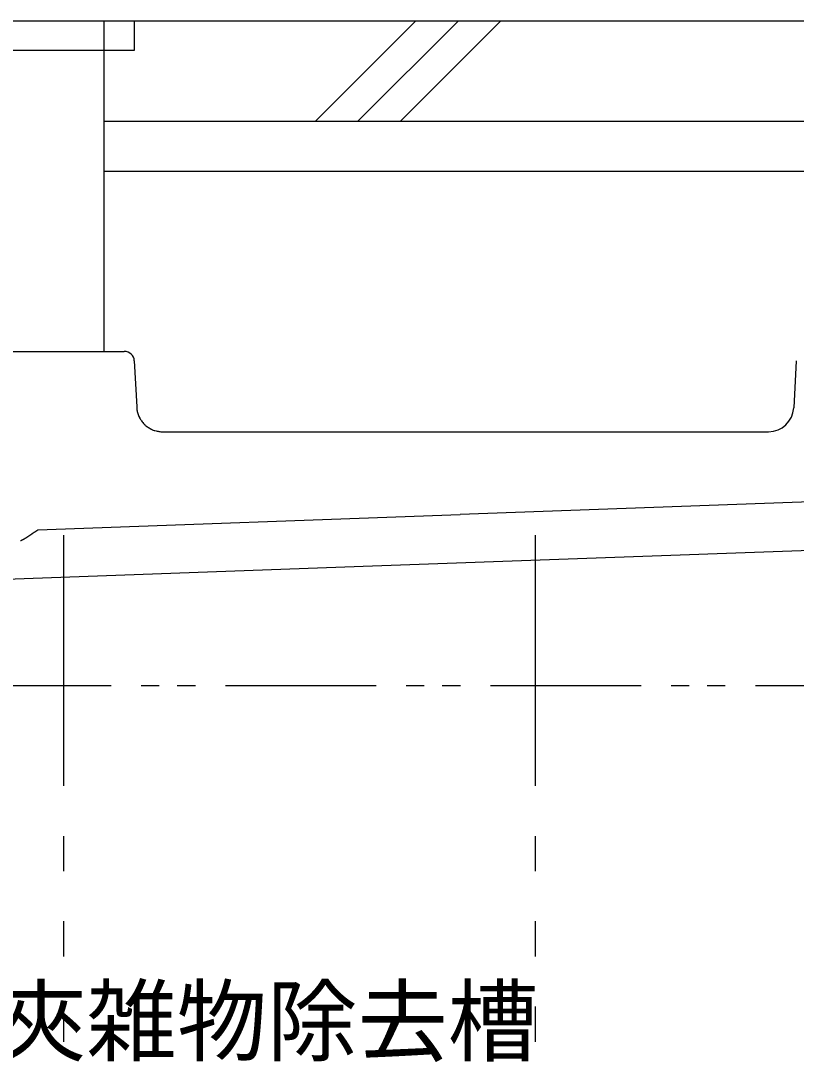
# Model space of a CAD drawing. Units: millimetres, scale not verified. Extents: x -9773 to 7545, y -7063 to 5014.
# Drawn here: x -6173 to -5400, y -3279 to -2242 of the extents above; entities that cross this region are included whole.
import ezdxf
from ezdxf.enums import TextEntityAlignment as Align

# ---------------------------------------------------------------- set-up
doc = ezdxf.new("R2010")
doc.units = ezdxf.units.MM
doc.header["$LTSCALE"] = 30
doc.linetypes.add('DOUBLE_CHAIN1', pattern=[8.8, 5, -1, 0.6, -0.6, 0.6, -1])
for name, color, linetype, lineweight in [('0-1_KIKI', 3, 'Continuous', 25), ('0-2_SEISAKU', 2, 'Continuous', 25), ('0-3_A-PIPE', 2, 'Continuous', 25)]:
    doc.layers.add(name, color=color, linetype=linetype, lineweight=lineweight)
doc.styles.add('MS Gothic', font='')
doc.styles.get('MS Gothic').set_extended_font_data('MS Gothic')

msp = doc.modelspace()

# ---------------------------------------------------------------- linework, layer by layer
at = {"layer": '0-1_KIKI'}
for p, q in [((-6710.03, -2571.09), (-6069.42, -2571.09)), ((-6059.43, -2580.56), (-6057.03, -2626.45)), ((-5400.02, -2580.56), (-5402.47, -2627.4)), ((-5076.2, -2710.02), (-5734.77, -2733.72)), ((-6129.73, -3004.09), (-6129.73, -2754.08)), ((-5659.73, -3004.09), (-5659.73, -2754.08)), ((-5831.36, -2785.23), (-5187.84, -2762.07)), ((-6169.11, -2797.39), (-5831.36, -2785.23)), ((-6228.71, -2799.54), (-6169.11, -2797.39)), ((-6129.73, -3089.09), (-6129.73, -3054.09)), ((-5659.73, -3089.09), (-5659.73, -3054.09)), ((-6129.73, -3174.09), (-6129.73, -3139.09)), ((-5659.73, -3174.09), (-5659.73, -3139.09)), ((-6129.73, -3259.09), (-6129.73, -3224.09)), ((-5659.73, -3259.09), (-5659.73, -3224.09))]:
    msp.add_line(p, q, dxfattribs=at)
at = {"layer": '0-1_KIKI', "linetype": 'DOUBLE_CHAIN1'}
msp.add_line((-6760.61, -2904.08), (-4472.12, -2904.08), dxfattribs=at)
at = {"layer": '0-1_KIKI'}
for points in [[(-6057.03, -2626.45), (-6057.02, -2627.03), (-6056.97, -2628.28), (-6056.88, -2629.25), (-6056.76, -2630.14), (-6056.58, -2631.03), (-6056.26, -2632.07), (-6055.97, -2632.9), (-6055.61, -2633.87), (-6055.2, -2634.91), (-6054.79, -2635.92), (-6054.4, -2636.82), (-6054.21, -2637.25), (-6053.74, -2638.24), (-6053.32, -2638.92), (-6052.76, -2639.68), (-6052.22, -2640.37), (-6051.57, -2641.18), (-6050.86, -2642.04), (-6050.14, -2642.87), (-6049.5, -2643.6), (-6049.21, -2643.91), (-6048.45, -2644.7), (-6047.84, -2645.21), (-6047.07, -2645.76), (-6046.34, -2646.25), (-6045.47, -2646.81), (-6044.52, -2647.4), (-6043.58, -2647.97), (-6042.74, -2648.45), (-6042.37, -2648.66), (-6041.37, -2649.18), (-6040.61, -2649.48), (-6039.75, -2649.75), (-6038.87, -2649.99), (-6037.82, -2650.25), (-6036.73, -2650.5), (-6035.73, -2650.72), (-6035.11, -2650.85), (-6033.94, -2651.04)], [(-6033.94, -2651.04), (-6033.12, -2651.08), (-6033.08, -2651.09), (-6031.83, -2651.1), (-6031.06, -2651.09), (-6031.06, -2651.09), (-5427.44, -2651.09)], [(-6160.96, -2752.5), (-6160.79, -2752.38), (-6160.62, -2752.27), (-6160.47, -2752.16), (-6160.33, -2752.05), (-6160.19, -2751.96), (-6160.07, -2751.88), (-6159.95, -2751.79), (-6159.84, -2751.71), (-6159.72, -2751.63), (-6159.61, -2751.55), (-6159.48, -2751.47), (-6159.35, -2751.38), (-6159.22, -2751.28), (-6159.07, -2751.19), (-6158.93, -2751.09), (-6158.79, -2751), (-6158.66, -2750.9), (-6158.53, -2750.82), (-6158.41, -2750.74), (-6155.67, -2748.87), (-5734.77, -2733.72)], [(-6172.71, -2759.62), (-6172.5, -2759.54), (-6172.3, -2759.46), (-6172.1, -2759.37), (-6171.89, -2759.28), (-6171.68, -2759.18), (-6171.45, -2759.07), (-6171.21, -2758.95), (-6170.95, -2758.82), (-6170.68, -2758.69), (-6170.41, -2758.55), (-6170.14, -2758.41), (-6169.88, -2758.28), (-6169.62, -2758.14), (-6169.39, -2758.02), (-6169.17, -2757.9), (-6168.96, -2757.79), (-6168.77, -2757.68), (-6168.58, -2757.57), (-6168.4, -2757.46), (-6168.21, -2757.35)], [(-6168.21, -2757.35), (-6168.02, -2757.23), (-6167.81, -2757.11), (-6167.59, -2756.97), (-6167.35, -2756.82), (-6167.11, -2756.67), (-6166.87, -2756.52), (-6166.63, -2756.37), (-6166.39, -2756.22), (-6166.16, -2756.07), (-6165.95, -2755.93), (-6165.75, -2755.81), (-6165.57, -2755.69), (-6165.4, -2755.58), (-6165.24, -2755.47), (-6165.08, -2755.36), (-6164.91, -2755.25), (-6164.75, -2755.14), (-6164.57, -2755.02), (-6164.38, -2754.89), (-6164.19, -2754.75), (-6163.98, -2754.62), (-6163.78, -2754.47), (-6163.58, -2754.34), (-6163.38, -2754.2), (-6163.19, -2754.07), (-6163.01, -2753.94), (-6162.84, -2753.83), (-6162.69, -2753.72), (-6162.55, -2753.62), (-6162.41, -2753.52), (-6162.27, -2753.43), (-6162.13, -2753.33), (-6161.99, -2753.23), (-6161.83, -2753.12), (-6161.67, -2753), (-6161.5, -2752.88), (-6161.32, -2752.76), (-6161.14, -2752.63), (-6160.96, -2752.5)]]:
    msp.add_lwpolyline(points, dxfattribs=at)
for centre, radius, start, end in [((-6069.42, -2581.09), 10, 3, 90), ((-5427.44, -2626.09), 25, 270, 357)]:
    msp.add_arc(centre, radius, start, end, dxfattribs=at)
at = {"layer": '0-2_SEISAKU'}
for p, q in [((-7329.47, -2241.59), (-3871.46, -2241.59)), ((-5879.02, -2341.59), (-5779.02, -2241.59)), ((-5836.6, -2341.59), (-5736.6, -2241.59)), ((-5794.17, -2341.59), (-5694.17, -2241.59)), ((-6089.73, -2341.59), (-5369.73, -2341.59)), ((-6089.73, -2391.59), (-5369.73, -2391.59))]:
    msp.add_line(p, q, dxfattribs=at)
at = {"layer": '0-3_A-PIPE'}
for p, q in [((-6089.73, -2241.59), (-6089.73, -2571.09)), ((-6059.73, -2241.59), (-6059.73, -2271.09)), ((-6059.73, -2271.09), (-6719.73, -2271.09))]:
    msp.add_line(p, q, dxfattribs=at)

# ---------------------------------------------------------------- texts
at = {"layer": '0-1_KIKI', "color": 4, "style": 'MS Gothic'}
msp.add_text('横向流夾雑物除去槽', height=65.98, dxfattribs=at).set_placement((-6467.16, -3291.36), align=Align.BOTTOM_LEFT)

doc.saveas('drawing.dxf')
